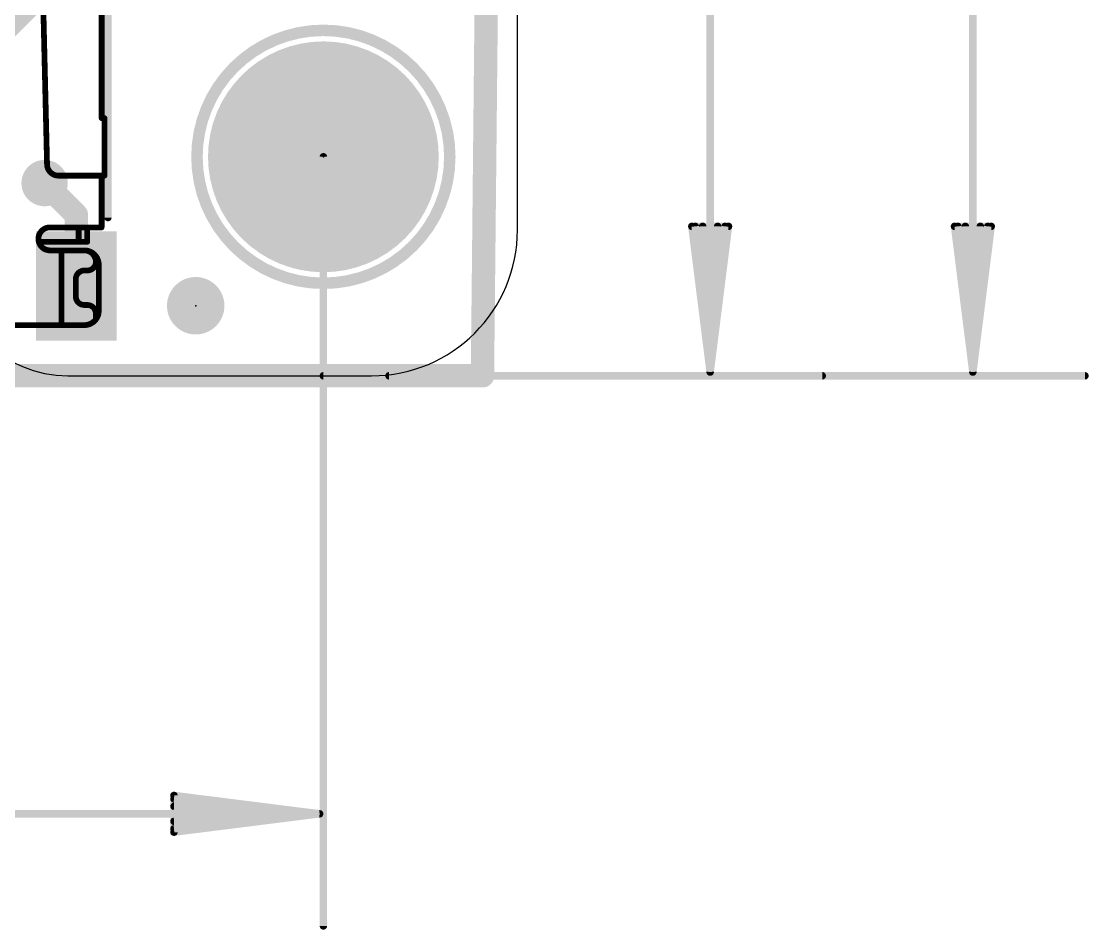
# Model space of a CAD drawing. Extents: x -6.5 to 37.6, y -9.6 to 64.3.
# Drawn here: x 19 to 37.57, y -9.64 to 6.17 of the extents above; entities that cross this region are included whole.
import ezdxf

# ---------------------------------------------------------------- set-up
doc = ezdxf.new("R2010")
doc.units = 0
for name, color, linetype in [('1', 12, 'CONTINUOUS'), ('16', 132, 'CONTINUOUS'), ('17', 110, 'CONTINUOUS'), ('18', 110, 'CONTINUOUS'), ('20', 53, 'CONTINUOUS'), ('21', 40, 'CONTINUOUS'), ('23', 53, 'CONTINUOUS'), ('51', 253, 'CONTINUOUS')]:
    doc.layers.add(name, color=color, linetype=linetype)

# ---------------------------------------------------------------- blocks, each defined once
blk = doc.blocks.new('RECT')
blk.add_solid([(-0.5, -0.5), (0.5, -0.5), (-0.5, 0.5), (0.5, 0.5)])
blk = doc.blocks.new('PIE')
at = {"const_width": 0.5}
blk.add_lwpolyline([(0, -0.25, 1), (0, 0.25, 1), (0, -0.25)], format="xyb", dxfattribs=at)
blk = doc.blocks.new('ROUNDP')
at = {"const_width": 0.5}
blk.add_lwpolyline([(0, -0.25, 1), (0, 0.25, 1), (0, -0.25)], format="xyb", dxfattribs=at)
blk = doc.blocks.new('ROUNDV')
at = {"const_width": 0.5}
blk.add_lwpolyline([(0, -0.25, 1), (0, 0.25, 1), (0, -0.25)], format="xyb", dxfattribs=at)

msp = doc.modelspace()

# ---------------------------------------------------------------- linework, layer by layer
at = {"layer": '1', "const_width": 0.4064}
for points in [[(22.5552, 9.8552), (16.002, 3.302)], [(19.958, 2.8004), (19.4056, 3.3528)], [(19.958, 1.562), (19.958, 2.8004)]]:
    msp.add_lwpolyline(points, dxfattribs=at)
at = {"layer": '1', "const_width": 0.2032}
for points in [[(19.4774, 3.4246, 1), (19.3338, 3.281)], [(20.0596, 2.8004, 1), (19.8564, 2.8004)], [(19.8862, 2.7286, 1), (20.0298, 2.8722)], [(19.8564, 1.562, 1), (20.0596, 1.562)]]:
    msp.add_lwpolyline(points, format="xyb", dxfattribs=at)
at = {"layer": '16', "const_width": 0.4064}
for points in [[(27.432, 39.9904), (27.0256, 0)], [(27.0256, 0), (0, 0)]]:
    msp.add_lwpolyline(points, dxfattribs=at)
at = {"layer": '16', "const_width": 0.2032}
for points in [[(27.0256, -0.1016, 1), (27.0256, 0.1016)], [(26.924, 0.001, 1), (27.1272, -0.001)]]:
    msp.add_lwpolyline(points, format="xyb", dxfattribs=at)
at = {"layer": '20'}
for p, q in [((27.6352, 2.54), (27.6352, 55.169)), ((19.812, 0), (25.0952, 0))]:
    msp.add_line(p, q, dxfattribs=at)
for centre, radius, start, end in [((25.0952, 2.54), 2.54, 270, 0), ((19.812, 2.032), 2.032, 180, 270)]:
    msp.add_arc(centre, radius, start, end, dxfattribs=at)
at = {"layer": '21', "const_width": 0.127}
msp.add_lwpolyline([(20.508, 16.102), (20.508, 2.752)], dxfattribs=at)
at = {"layer": '21'}
for points, const_width in [([(24.257, 1.61, 1), (24.257, 6.01, 1), (24.257, 1.61)], 0.2), ([(20.4763, 2.752, 1), (20.5398, 2.752)], 0.0635)]:
    msp.add_lwpolyline(points, format="xyb", dxfattribs=dict(at, const_width=const_width))
at = {"layer": '23'}
for p in [(24.257, 3.81), (22.035, 1.219)]:
    msp.add_point(p, dxfattribs=at)
at = {"layer": '51'}
for points, const_width in [([(35.56, 57.593), (35.56, 0.065)], 0.13), ([(30.988, 30.415), (30.988, 0.065)], 0.13), ([(19.448, 3.682), (19.348, 7.882)], 0.1), ([(20.398, 4.482), (20.398, 7.432)], 0.1), ([(20.448, 4.482), (20.398, 4.482)], 0.1), ([(20.448, 3.482), (20.448, 4.482)], 0.1), ([(24.257, 3.81), (24.257, -9.57)], 0.13), ([(20.398, 3.482), (19.648, 3.482)], 0.1), ([(20.398, 2.582), (20.398, 3.482)], 0.1), ([(20.398, 3.482), (20.448, 3.482)], 0.1), ([(19.498, 2.582), (20.398, 2.582)], 0.1), ([(30.988, 0.065), (30.6688, 2.6)], 0.13), ([(30.6688, 2.6), (31.3072, 2.6)], 0.13), ([(30.988, 0.065), (30.728, 2.6)], 0.13), ([(30.988, 0.065), (30.858, 2.6)], 0.13), ([(31.3072, 2.6), (30.988, 0.065)], 0.13), ([(31.118, 2.6), (30.988, 0.065)], 0.13), ([(31.248, 2.6), (30.988, 0.065)], 0.13), ([(35.56, 0.065), (35.2408, 2.6)], 0.13), ([(35.2408, 2.6), (35.8792, 2.6)], 0.13), ([(35.56, 0.065), (35.3, 2.6)], 0.13), ([(35.56, 0.065), (35.43, 2.6)], 0.13), ([(35.8792, 2.6), (35.56, 0.065)], 0.13), ([(35.69, 2.6), (35.56, 0.065)], 0.13), ([(35.82, 2.6), (35.56, 0.065)], 0.13), ([(19.998, 2.332), (19.998, 2.532)], 0.1), ([(20.148, 2.532), (20.148, 2.332)], 0.1), ([(19.348, 2.332), (19.998, 2.332)], 0.1), ([(19.698, 2.182), (19.498, 2.182)], 0.1), ([(20.098, 2.182), (19.698, 2.182)], 0.1), ([(19.698, 2.182), (19.698, 0.882)], 0.1), ([(19.998, 2.332), (20.148, 2.332)], 0.1), ([(20.098, 1.832), (20.148, 1.832)], 0.1), ([(20.348, 1.132), (20.348, 1.932)], 0.1), ([(19.948, 1.382), (19.948, 1.682)], 0.1), ([(20.148, 1.232), (20.098, 1.232)], 0.1), ([(20.298, 0.982), (20.298, 1.082)], 0.1), ([(18.148, 0.882), (19.698, 0.882)], 0.1), ([(19.698, 0.882), (20.098, 0.882)], 0.1), ([(24.257, 0), (37.51, 0)], 0.13), ([(25.4, 0), (32.938, 0)], 0.13), ([(24.192, -7.62), (21.657, -7.3008)], 0.13), ([(21.657, -7.3008), (21.657, -7.9392)], 0.13), ([(24.192, -7.62), (21.657, -7.36)], 0.13), ([(24.192, -7.62), (21.657, -7.49)], 0.13), ([(2.986, -7.62), (24.192, -7.62)], 0.13), ([(21.657, -7.9392), (24.192, -7.62)], 0.13), ([(21.657, -7.75), (24.192, -7.62)], 0.13), ([(21.657, -7.88), (24.192, -7.62)], 0.13)]:
    msp.add_lwpolyline(points, dxfattribs=dict(at, const_width=const_width))
for points, const_width in [([(20.398, 4.507, 1), (20.398, 4.457)], 0.05), ([(20.373, 4.482, 1), (20.423, 4.482)], 0.05), ([(20.473, 4.482, 1), (20.423, 4.482)], 0.05), ([(20.448, 4.457, 1), (20.448, 4.507)], 0.05), ([(19.448, 3.682, 0.4142), (19.648, 3.482)], 0.1), ([(19.473, 3.682, 1), (19.423, 3.682)], 0.05), ([(24.2895, 3.81, 1), (24.2245, 3.81)], 0.065), ([(19.423, 3.6814, 1), (19.473, 3.6826)], 0.05), ([(19.648, 3.507, 1), (19.648, 3.457)], 0.05), ([(19.648, 3.457, 1), (19.648, 3.507)], 0.05), ([(20.423, 3.482, 1), (20.373, 3.482)], 0.05), ([(20.398, 3.507, 1), (20.398, 3.457)], 0.05), ([(20.398, 3.457, 1), (20.398, 3.507)], 0.05), ([(20.448, 3.457, 1), (20.448, 3.507)], 0.05), ([(20.423, 3.482, 1), (20.473, 3.482)], 0.05), ([(19.498, 2.582, 0.4142), (19.298, 2.382)], 0.1), ([(19.498, 2.607, 1), (19.498, 2.557)], 0.05), ([(19.498, 2.557, 1), (19.498, 2.607)], 0.05), ([(20.373, 2.582, 1), (20.423, 2.582)], 0.05), ([(20.398, 2.557, 1), (20.398, 2.607)], 0.05), ([(30.701, 2.6041, 1), (30.6365, 2.5959)], 0.065), ([(30.6688, 2.6325, 1), (30.6688, 2.5675)], 0.065), ([(30.7603, 2.6033, 1), (30.6957, 2.5967)], 0.065), ([(30.8905, 2.6017, 1), (30.8255, 2.5983)], 0.065), ([(31.1505, 2.5983, 1), (31.0855, 2.6017)], 0.065), ([(31.2803, 2.5967, 1), (31.2157, 2.6033)], 0.065), ([(31.3395, 2.5959, 1), (31.275, 2.6041)], 0.065), ([(31.3072, 2.5675, 1), (31.3072, 2.6325)], 0.065), ([(35.273, 2.6041, 1), (35.2085, 2.5959)], 0.065), ([(35.2408, 2.6325, 1), (35.2408, 2.5675)], 0.065), ([(35.3323, 2.6033, 1), (35.2677, 2.5967)], 0.065), ([(35.4625, 2.6017, 1), (35.3975, 2.5983)], 0.065), ([(35.7225, 2.5983, 1), (35.6575, 2.6017)], 0.065), ([(35.8523, 2.5967, 1), (35.7877, 2.6033)], 0.065), ([(35.9115, 2.5959, 1), (35.847, 2.6041)], 0.065), ([(35.8792, 2.5675, 1), (35.8792, 2.6325)], 0.065), ([(19.298, 2.382, 0.4142), (19.498, 2.182)], 0.1), ([(19.323, 2.382, 1), (19.273, 2.382)], 0.05), ([(20.023, 2.532, 1), (19.973, 2.532)], 0.05), ([(20.173, 2.532, 1), (20.123, 2.532)], 0.05), ([(19.273, 2.382, 1), (19.323, 2.382)], 0.05), ([(19.348, 2.357, 1), (19.348, 2.307)], 0.05), ([(19.498, 2.207, 1), (19.498, 2.157)], 0.05), ([(19.498, 2.157, 1), (19.498, 2.207)], 0.05), ([(19.698, 2.207, 1), (19.698, 2.157)], 0.05), ([(19.723, 2.182, 1), (19.673, 2.182)], 0.05), ([(19.698, 2.157, 1), (19.698, 2.207)], 0.05), ([(19.998, 2.357, 1), (19.998, 2.307)], 0.05), ([(19.973, 2.332, 1), (20.023, 2.332)], 0.05), ([(19.998, 2.307, 1), (19.998, 2.357)], 0.05), ([(20.348, 1.932, 0.4142), (20.098, 2.182)], 0.1), ([(20.098, 2.207, 1), (20.098, 2.157)], 0.05), ([(20.298, 1.982, 0.4142), (20.098, 2.182)], 0.1), ([(20.098, 2.207, 1), (20.098, 2.157)], 0.05), ([(20.098, 2.157, 1), (20.098, 2.207)], 0.05), ([(20.123, 2.332, 1), (20.173, 2.332)], 0.05), ([(20.148, 2.307, 1), (20.148, 2.357)], 0.05), ([(20.098, 1.832, 0.4142), (19.948, 1.682)], 0.1), ([(20.098, 1.857, 1), (20.098, 1.807)], 0.05), ([(20.098, 1.807, 1), (20.098, 1.857)], 0.05), ([(20.148, 1.832, 0.4142), (20.298, 1.982)], 0.1), ([(20.148, 1.857, 1), (20.148, 1.807)], 0.05), ([(20.148, 1.807, 1), (20.148, 1.857)], 0.05), ([(20.323, 1.982, 1), (20.273, 1.982)], 0.05), ([(20.273, 1.982, 1), (20.323, 1.982)], 0.05), ([(20.373, 1.932, 1), (20.323, 1.932)], 0.05), ([(20.323, 1.932, 1), (20.373, 1.932)], 0.05), ([(19.973, 1.682, 1), (19.923, 1.682)], 0.05), ([(19.923, 1.682, 1), (19.973, 1.682)], 0.05), ([(19.948, 1.382, 0.4142), (20.098, 1.232)], 0.1), ([(19.973, 1.382, 1), (19.923, 1.382)], 0.05), ([(19.923, 1.382, 1), (19.973, 1.382)], 0.05), ([(20.098, 1.257, 1), (20.098, 1.207)], 0.05), ([(20.098, 1.207, 1), (20.098, 1.257)], 0.05), ([(20.298, 1.082, 0.4142), (20.148, 1.232)], 0.1), ([(20.148, 1.257, 1), (20.148, 1.207)], 0.05), ([(20.148, 1.207, 1), (20.148, 1.257)], 0.05), ([(20.298, 0.982, 0.1623), (20.348, 1.132)], 0.1), ([(20.323, 1.082, 1), (20.273, 1.082)], 0.05), ([(20.373, 1.132, 1), (20.323, 1.132)], 0.05), ([(20.323, 1.132, 1), (20.373, 1.132)], 0.05), ([(19.698, 0.907, 1), (19.698, 0.857)], 0.05), ([(19.698, 0.857, 1), (19.698, 0.907)], 0.05), ([(20.098, 0.882, 0.2361), (20.298, 0.982)], 0.1), ([(20.098, 0.907, 1), (20.098, 0.857)], 0.05), ([(20.098, 0.857, 1), (20.098, 0.907)], 0.05), ([(20.273, 1.082, 1), (20.323, 1.082)], 0.05), ([(20.278, 0.997, 1), (20.318, 0.967)], 0.05), ([(20.273, 0.982, 1), (20.323, 0.982)], 0.05), ([(20.318, 0.967, 1), (20.278, 0.997)], 0.05), ([(19.673, 0.882, 1), (19.723, 0.882)], 0.05), ([(24.257, 0.0325, 1), (24.257, -0.0325)], 0.065), ([(25.4, 0.0325, 1), (25.4, -0.0325)], 0.065), ([(30.9558, 0.0691, 1), (31.0202, 0.0609)], 0.065), ([(30.9557, 0.0683, 1), (31.0203, 0.0617)], 0.065), ([(30.9555, 0.0633, 1), (31.0205, 0.0667)], 0.065), ([(30.9555, 0.0667, 1), (31.0205, 0.0633)], 0.065), ([(30.9555, 0.065, 1), (31.0205, 0.065)], 0.065), ([(30.9557, 0.0617, 1), (31.0203, 0.0683)], 0.065), ([(30.9558, 0.0609, 1), (31.0202, 0.0691)], 0.065), ([(32.938, -0.0325, 1), (32.938, 0.0325)], 0.065), ([(35.5278, 0.0691, 1), (35.5922, 0.0609)], 0.065), ([(35.5277, 0.0683, 1), (35.5923, 0.0617)], 0.065), ([(35.5275, 0.0633, 1), (35.5925, 0.0667)], 0.065), ([(35.5275, 0.0667, 1), (35.5925, 0.0633)], 0.065), ([(35.5275, 0.065, 1), (35.5925, 0.065)], 0.065), ([(35.5277, 0.0617, 1), (35.5923, 0.0683)], 0.065), ([(35.5278, 0.0609, 1), (35.5922, 0.0691)], 0.065), ([(37.51, -0.0325, 1), (37.51, 0.0325)], 0.065), ([(21.6611, -7.2685, 1), (21.6529, -7.333)], 0.065), ([(21.6895, -7.3008, 1), (21.6245, -7.3008)], 0.065), ([(21.6603, -7.3277, 1), (21.6537, -7.3923)], 0.065), ([(21.6587, -7.4575, 1), (21.6553, -7.5225)], 0.065), ([(24.1961, -7.6522, 1), (24.1879, -7.5878)], 0.065), ([(24.1879, -7.6522, 1), (24.1961, -7.5878)], 0.065), ([(24.1953, -7.6523, 1), (24.1887, -7.5877)], 0.065), ([(24.1887, -7.6523, 1), (24.1953, -7.5877)], 0.065), ([(24.1903, -7.6525, 1), (24.1937, -7.5875)], 0.065), ([(24.1937, -7.6525, 1), (24.1903, -7.5875)], 0.065), ([(24.192, -7.6525, 1), (24.192, -7.5875)], 0.065), ([(21.6553, -7.7175, 1), (21.6587, -7.7825)], 0.065), ([(21.6537, -7.8477, 1), (21.6603, -7.9123)], 0.065), ([(21.6529, -7.907, 1), (21.6611, -7.9715)], 0.065), ([(21.6245, -7.9392, 1), (21.6895, -7.9392)], 0.065), ([(24.2245, -9.57, 1), (24.2895, -9.57)], 0.065)]:
    msp.add_lwpolyline(points, format="xyb", dxfattribs=dict(at, const_width=const_width))

# ---------------------------------------------------------------- block references
at = {"layer": '1', "xscale": 1.4, "yscale": 1.9}
msp.add_blockref('RECT', (19.958, 1.562), dxfattribs=at)
at = {"layer": '1'}
msp.add_blockref('PIE', (22.035, 1.219), dxfattribs=at)
at = {"layer": '17', "xscale": 4.016, "yscale": 4.016}
msp.add_blockref('ROUNDP', (24.257, 3.81), dxfattribs=at)
msp.add_blockref('ROUNDP', (24.257, 3.81), dxfattribs=at)
at = {"layer": '18', "xscale": 0.8064, "yscale": 0.8064}
msp.add_blockref('ROUNDV', (19.4056, 3.3528), dxfattribs=at)
msp.add_blockref('ROUNDV', (19.4056, 3.3528), dxfattribs=at)

doc.saveas('drawing.dxf')
